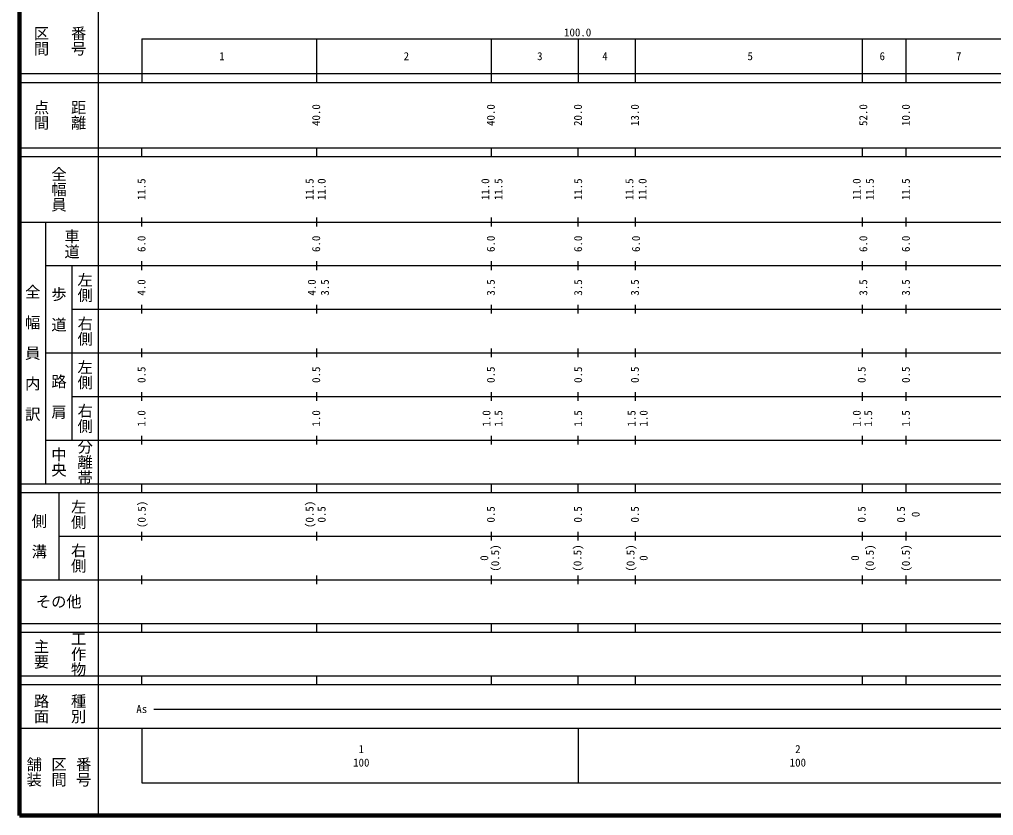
# Model space of a CAD drawing. Units: millimetres, scale not verified. Extents: x 40000 to 680000, y 20000 to 380000.
# Drawn here: x 40000 to 263100, y 20000 to 202409 of the extents above; entities that cross this region are included whole.
import ezdxf
from ezdxf.enums import TextEntityAlignment as Align

# ---------------------------------------------------------------- set-up
doc = ezdxf.new("R2010")
doc.units = ezdxf.units.MM
doc.header["$LTSCALE"] = 1000
doc.layers.add('M-TTL', color=2, linetype='Continuous', lineweight=140)
doc.layers.add('M-TTL-BAND', color=7, linetype='Continuous', lineweight=25)
doc.styles.add('@ＭＳ ゴシック', font='')
doc.styles.add('ＭＳ ゴシック', font='')
doc.styles.get('@ＭＳ ゴシック').set_extended_font_data('@MS Gothic')
doc.styles.get('ＭＳ ゴシック').set_extended_font_data('MS Gothic')

msp = doc.modelspace()

# ---------------------------------------------------------------- linework, layer by layer
at = {"layer": 'M-TTL'}
for p, q in [((40000, 380000), (40000, 20000)), ((40000, 20000), (680000, 20000))]:
    msp.add_line(p, q, dxfattribs=at)
at = {"layer": 'M-TTL-BAND'}
for p, q in [((58000, 370000), (58000, 20000)), ((68000, 198000), (579000, 198000)), ((68000, 198000), (68000, 188000)), ((108000, 198000), (108000, 188000)), ((148000, 198000), (148000, 188000)), ((168000, 198000), (168000, 188000)), ((181000, 198000), (181000, 188000)), ((233000, 198000), (233000, 188000)), ((243000, 198000), (243000, 188000)), ((40000, 190000), (579000, 190000)), ((40000, 188000), (579000, 188000)), ((40000, 173000), (579000, 173000)), ((68000, 171000), (68000, 173000)), ((108000, 173000), (108000, 171000)), ((148000, 173000), (148000, 171000)), ((168000, 171000), (168000, 173000)), ((181000, 173000), (181000, 171000)), ((233000, 173000), (233000, 171000)), ((243000, 173000), (243000, 171000)), ((40000, 171000), (579000, 171000)), ((68000, 155000), (68000, 157000)), ((108000, 157000), (108000, 155000)), ((148000, 157000), (148000, 155000)), ((168000, 155000), (168000, 157000)), ((181000, 157000), (181000, 155000)), ((233000, 157000), (233000, 155000)), ((243000, 157000), (243000, 155000)), ((40000, 156000), (579000, 156000)), ((46000, 96000), (46000, 156000)), ((46000, 146000), (579000, 146000)), ((52000, 146000), (52000, 106000)), ((68000, 145000), (68000, 147000)), ((108000, 147000), (108000, 145000)), ((148000, 147000), (148000, 145000)), ((168000, 145000), (168000, 147000)), ((181000, 147000), (181000, 145000)), ((233000, 147000), (233000, 145000)), ((243000, 147000), (243000, 145000)), ((68000, 135000), (68000, 137000)), ((108000, 137000), (108000, 135000)), ((148000, 137000), (148000, 135000)), ((168000, 135000), (168000, 137000)), ((181000, 137000), (181000, 135000)), ((233000, 137000), (233000, 135000)), ((243000, 137000), (243000, 135000)), ((52000, 136000), (579000, 136000)), ((46000, 126000), (579000, 126000)), ((68000, 125000), (68000, 127000)), ((108000, 127000), (108000, 125000)), ((148000, 127000), (148000, 125000)), ((168000, 125000), (168000, 127000)), ((181000, 127000), (181000, 125000)), ((233000, 127000), (233000, 125000)), ((243000, 127000), (243000, 125000)), ((68000, 115000), (68000, 117000)), ((108000, 117000), (108000, 115000)), ((148000, 117000), (148000, 115000)), ((168000, 115000), (168000, 117000)), ((181000, 117000), (181000, 115000)), ((233000, 117000), (233000, 115000)), ((243000, 117000), (243000, 115000)), ((52000, 116000), (579000, 116000)), ((46000, 106000), (579000, 106000)), ((68000, 105000), (68000, 107000)), ((108000, 107000), (108000, 105000)), ((148000, 107000), (148000, 105000)), ((168000, 105000), (168000, 107000)), ((181000, 107000), (181000, 105000)), ((233000, 107000), (233000, 105000)), ((243000, 107000), (243000, 105000)), ((40000, 96000), (579000, 96000)), ((68000, 94000), (68000, 96000)), ((108000, 96000), (108000, 94000)), ((148000, 96000), (148000, 94000)), ((168000, 94000), (168000, 96000)), ((181000, 96000), (181000, 94000)), ((233000, 96000), (233000, 94000)), ((243000, 96000), (243000, 94000)), ((40000, 94000), (579000, 94000)), ((49000, 94000), (49000, 74000)), ((68000, 83000), (68000, 85000)), ((108000, 85000), (108000, 83000)), ((148000, 85000), (148000, 83000)), ((168000, 83000), (168000, 85000)), ((181000, 85000), (181000, 83000)), ((233000, 85000), (233000, 83000)), ((243000, 85000), (243000, 83000)), ((49000, 84000), (579000, 84000)), ((40000, 74000), (579000, 74000)), ((68000, 73000), (68000, 75000)), ((108000, 75000), (108000, 73000)), ((148000, 75000), (148000, 73000)), ((168000, 73000), (168000, 75000)), ((181000, 75000), (181000, 73000)), ((233000, 75000), (233000, 73000)), ((243000, 75000), (243000, 73000)), ((40000, 64000), (579000, 64000)), ((68000, 62000), (68000, 64000)), ((108000, 64000), (108000, 62000)), ((148000, 64000), (148000, 62000)), ((168000, 62000), (168000, 64000)), ((181000, 64000), (181000, 62000)), ((233000, 64000), (233000, 62000)), ((243000, 64000), (243000, 62000)), ((40000, 62000), (579000, 62000)), ((40000, 52000), (579000, 52000)), ((68000, 50000), (68000, 52000)), ((108000, 52000), (108000, 50000)), ((148000, 52000), (148000, 50000)), ((168000, 50000), (168000, 52000)), ((181000, 52000), (181000, 50000)), ((233000, 52000), (233000, 50000)), ((243000, 52000), (243000, 50000)), ((40000, 50000), (579000, 50000)), ((70805, 44406), (515283, 44406)), ((40000, 40000), (579000, 40000)), ((68000, 40000), (68000, 27500)), ((168000, 40000), (168000, 27500)), ((68000, 27500), (579000, 27500))]:
    msp.add_line(p, q, dxfattribs=at)

# ---------------------------------------------------------------- texts
for s, height, rotation, style, p in [('番号', 2566, 270, '@ＭＳ ゴシック', (53500, 197500)), ('区間', 2566, 270, '@ＭＳ ゴシック', (45000, 197500)), ('点間', 2566, 270, '@ＭＳ ゴシック', (45000, 180500)), ('距離', 2566, 270, '@ＭＳ ゴシック', (53500, 180500)), ('40.0', 1833, 90, 'ＭＳ ゴシック', (107946, 180500)), ('40.0', 1833, 90, 'ＭＳ ゴシック', (147948, 180500)), ('20.0', 1833, 90, 'ＭＳ ゴシック', (167898, 180500)), ('13.0', 1833, 90, 'ＭＳ ゴシック', (180949, 180500)), ('52.0', 1833, 90, 'ＭＳ ゴシック', (233263, 180500)), ('10.0', 1833, 90, 'ＭＳ ゴシック', (243014, 180500)), ('全幅員', 2566, 270, '@ＭＳ ゴシック', (49000, 163500)), ('11.5', 1833, 90, 'ＭＳ ゴシック', (67945, 163500)), ('11.5', 1833, 90, 'ＭＳ ゴシック', (106446, 163500)), ('11.0', 1833, 90, 'ＭＳ ゴシック', (109196, 163500)), ('11.0', 1833, 90, 'ＭＳ ゴシック', (146698, 163500)), ('11.5', 1833, 90, 'ＭＳ ゴシック', (149698, 163500)), ('11.5', 1833, 90, 'ＭＳ ゴシック', (167945, 163500)), ('11.5', 1833, 90, 'ＭＳ ゴシック', (179699, 163500)), ('11.0', 1833, 90, 'ＭＳ ゴシック', (182699, 163500)), ('11.0', 1833, 90, 'ＭＳ ゴシック', (231763, 163500)), ('11.5', 1833, 90, 'ＭＳ ゴシック', (234763, 163500)), ('11.5', 1833, 90, 'ＭＳ ゴシック', (243014, 163500)), ('車道', 2566, 270, '@ＭＳ ゴシック', (52000, 151000)), ('6.0', 1833, 90, 'ＭＳ ゴシック', (67945, 151000)), ('6.0', 1833, 90, 'ＭＳ ゴシック', (107946, 151000)), ('6.0', 1833, 90, 'ＭＳ ゴシック', (147948, 151000)), ('6.0', 1833, 90, 'ＭＳ ゴシック', (167945, 151000)), ('6.0', 1833, 90, 'ＭＳ ゴシック', (181199, 151000)), ('6.0', 1833, 90, 'ＭＳ ゴシック', (233263, 151000)), ('6.0', 1833, 90, 'ＭＳ ゴシック', (243014, 151000)), ('左側', 2566, 270, '@ＭＳ ゴシック', (55000, 141000)), ('全\u3000幅\u3000員\u3000内\u3000訳', 2566, 270, '@ＭＳ ゴシック', (43000, 126000)), ('歩\u3000道', 2566, 270, '@ＭＳ ゴシック', (49000, 136000)), ('4.0', 1833, 90, 'ＭＳ ゴシック', (67945, 141000)), ('4.0', 1833, 90, 'ＭＳ ゴシック', (106946, 141000)), ('3.5', 1833, 90, 'ＭＳ ゴシック', (109946, 141000)), ('3.5', 1833, 90, 'ＭＳ ゴシック', (147948, 141000)), ('3.5', 1833, 90, 'ＭＳ ゴシック', (167945, 141000)), ('3.5', 1833, 90, 'ＭＳ ゴシック', (180949, 141000)), ('3.5', 1833, 90, 'ＭＳ ゴシック', (233263, 141000)), ('3.5', 1833, 90, 'ＭＳ ゴシック', (243014, 141000)), ('右側', 2566, 270, '@ＭＳ ゴシック', (55000, 131000)), ('左側', 2566, 270, '@ＭＳ ゴシック', (55000, 121000)), ('0.5', 1833, 90, 'ＭＳ ゴシック', (67945, 121000)), ('0.5', 1833, 90, 'ＭＳ ゴシック', (107946, 121000)), ('0.5', 1833, 90, 'ＭＳ ゴシック', (147948, 121000)), ('0.5', 1833, 90, 'ＭＳ ゴシック', (167945, 121000)), ('0.5', 1833, 90, 'ＭＳ ゴシック', (180949, 121000)), ('0.5', 1833, 90, 'ＭＳ ゴシック', (232888, 121000)), ('0.5', 1833, 90, 'ＭＳ ゴシック', (243014, 121000)), ('路\u3000肩', 2566, 270, '@ＭＳ ゴシック', (49000, 116000)), ('右側', 2566, 270, '@ＭＳ ゴシック', (55000, 111000)), ('1.0', 1833, 90, 'ＭＳ ゴシック', (67945, 111000)), ('1.0', 1833, 90, 'ＭＳ ゴシック', (107946, 111000)), ('1.0', 1833, 90, 'ＭＳ ゴシック', (146948, 111000)), ('1.5', 1833, 90, 'ＭＳ ゴシック', (149698, 111000)), ('1.5', 1833, 90, 'ＭＳ ゴシック', (167945, 111000)), ('1.5', 1833, 90, 'ＭＳ ゴシック', (180199, 111000)), ('1.0', 1833, 90, 'ＭＳ ゴシック', (182949, 111000)), ('1.0', 1833, 90, 'ＭＳ ゴシック', (231763, 111000)), ('1.5', 1833, 90, 'ＭＳ ゴシック', (234388, 111000)), ('1.5', 1833, 90, 'ＭＳ ゴシック', (243014, 111000)), ('分離帯', 2566, 270, '@ＭＳ ゴシック', (55000, 101000)), ('中央', 2566, 270, '@ＭＳ ゴシック', (49000, 101000)), ('左側', 2566, 270, '@ＭＳ ゴシック', (53500, 89000)), ('(0.5)', 1833, 90, 'ＭＳ ゴシック', (68000, 89000)), ('(0.5)', 1833, 90, 'ＭＳ ゴシック', (106446, 89000)), ('0.5', 1833, 90, 'ＭＳ ゴシック', (109196, 89000)), ('0.5', 1833, 90, 'ＭＳ ゴシック', (147948, 89000)), ('0.5', 1833, 90, 'ＭＳ ゴシック', (167898, 89000)), ('0.5', 1833, 90, 'ＭＳ ゴシック', (180949, 89000)), ('0.5', 1833, 90, 'ＭＳ ゴシック', (232888, 89000)), ('0.5', 1833, 90, 'ＭＳ ゴシック', (241889, 89000)), ('0', 1833, 90, 'ＭＳ ゴシック', (245264, 89000)), ('側\u3000溝', 2566, 270, '@ＭＳ ゴシック', (44500, 84000)), ('右側', 2566, 270, '@ＭＳ ゴシック', (53500, 79000)), ('(0.5)', 1833, 90, 'ＭＳ ゴシック', (148948, 79000)), ('(0.5)', 1833, 90, 'ＭＳ ゴシック', (167800, 79000)), ('(0.5)', 1833, 90, 'ＭＳ ゴシック', (179949, 79000)), ('(0.5)', 1833, 90, 'ＭＳ ゴシック', (234763, 79000)), ('(0.5)', 1833, 90, 'ＭＳ ゴシック', (243014, 79000)), ('0', 1833, 90, 'ＭＳ ゴシック', (146448, 79000)), ('0', 1833, 90, 'ＭＳ ゴシック', (182949, 79000)), ('0', 1833, 90, 'ＭＳ ゴシック', (231388, 79000)), ('主要', 2566, 270, '@ＭＳ ゴシック', (45000, 57000)), ('工作物', 2566, 270, '@ＭＳ ゴシック', (53500, 57000)), ('路面', 2566, 270, '@ＭＳ ゴシック', (45000, 44500)), ('種別', 2566, 270, '@ＭＳ ゴシック', (53500, 44500)), ('舗装', 2566, 270, '@ＭＳ ゴシック', (43333, 30000)), ('区間', 2566, 270, '@ＭＳ ゴシック', (49000, 30000)), ('番号', 2566, 270, '@ＭＳ ゴシック', (54667, 30000))]:
    msp.add_text(s, height=height, rotation=rotation, dxfattribs=dict(at, style=style)).set_placement(p, align=Align.MIDDLE_CENTER)
at = {"layer": 'M-TTL-BAND', "style": 'ＭＳ ゴシック'}
for s, height, p in [('100.0', 1833, (167844, 199445)), ('1', 1833, (86365, 194000)), ('2', 1833, (128616, 194000)), ('3', 1833, (159187, 194000)), ('4', 1833, (174101, 194000)), ('5', 1833, (207369, 194000)), ('6', 1833, (237620, 194000)), ('7', 1833, (255121, 194000)), ('その他', 2566, (49000, 69000)), ('As', 1833, (68006, 44406)), ('1', 1833, (118288, 35238)), ('2', 1833, (218288, 35238)), ('100', 1833, (118288, 32131)), ('100', 1833, (218288, 32131))]:
    msp.add_text(s, height=height, dxfattribs=at).set_placement(p, align=Align.MIDDLE_CENTER)

doc.saveas('drawing.dxf')
